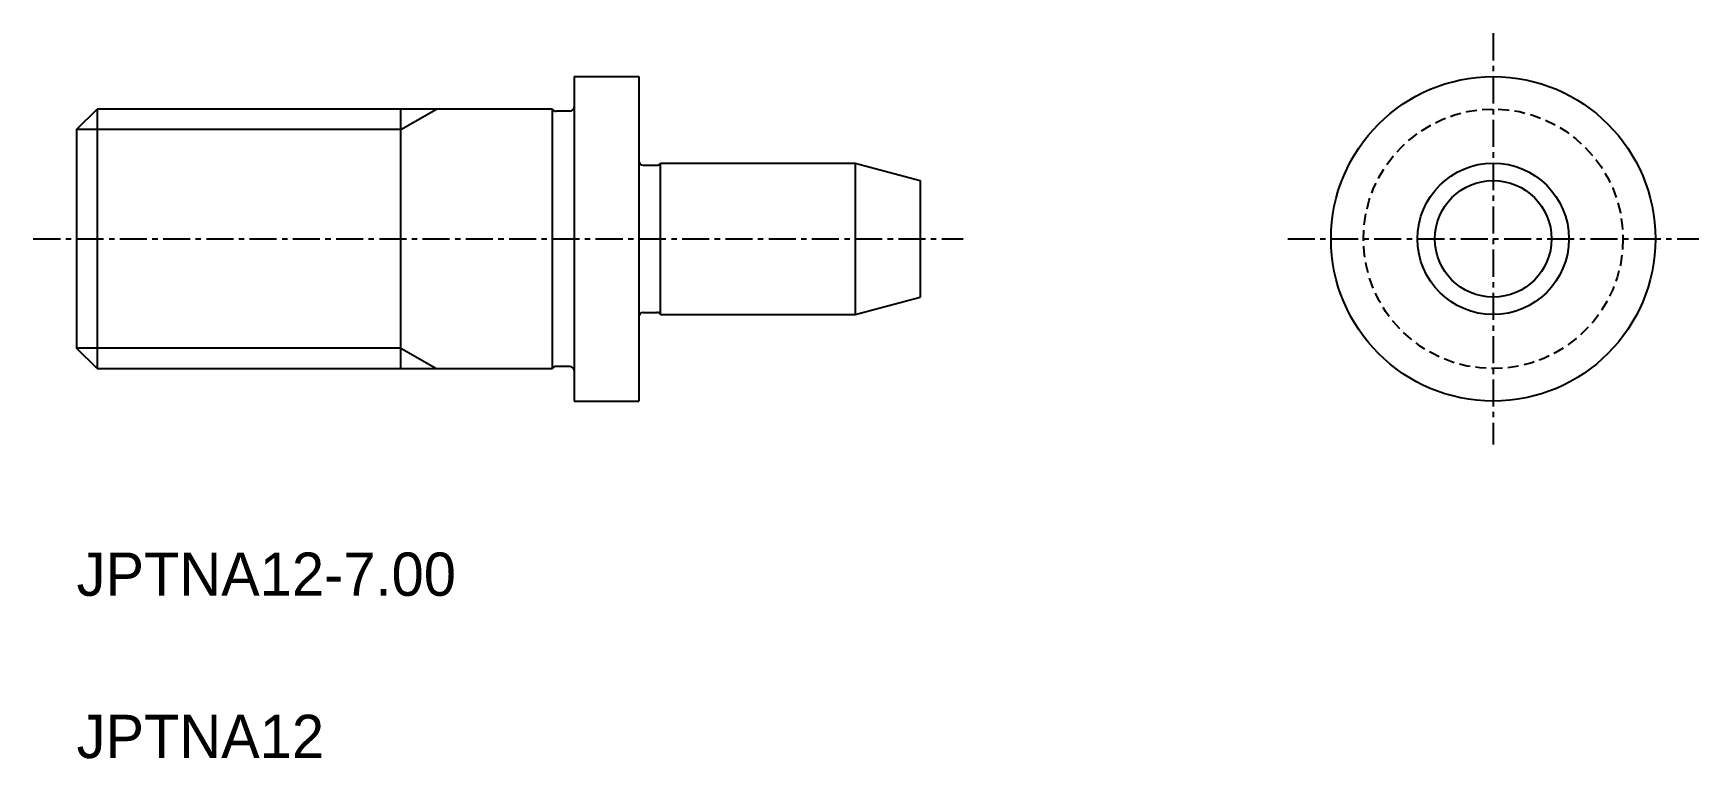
# Model space of a CAD drawing. Extents: x -1467.4 to -1390.4, y -604.6 to -571.1.
import ezdxf

# ---------------------------------------------------------------- set-up
doc = ezdxf.new("R2010")
doc.units = 0
doc.linetypes.add('CENTER', pattern=[2, 1.25, -0.25, 0.25, -0.25])
doc.linetypes.add('DASHED', pattern=[0.75, 0.5, -0.25])
doc.layers.get('0').update_dxf_attribs({"linetype": 'CONTINUOUS'})
doc.layers.add('CENTER', color=1, linetype='CENTER')

msp = doc.modelspace()

# ---------------------------------------------------------------- linework, layer by layer
at = {"color": 7, "linetype": 'CONTINUOUS'}
for p, q in [((-1442.435, -573.119), (-1442.435, -588.119)), ((-1442.435, -573.119), (-1439.435, -573.119)), ((-1439.435, -573.119), (-1439.435, -588.119)), ((-1465.435, -575.566), (-1464.488, -574.619)), ((-1464.488, -574.619), (-1464.488, -586.619)), ((-1443.435, -574.619), (-1464.488, -574.619)), ((-1450.435, -586.619), (-1450.435, -574.619)), ((-1443.435, -586.619), (-1443.435, -574.619)), ((-1442.635, -574.719), (-1443.262, -574.719)), ((-1465.435, -575.566), (-1465.435, -585.672)), ((-1439.235, -577.219), (-1438.608, -577.219)), ((-1438.435, -577.119), (-1429.435, -577.119)), ((-1438.435, -584.119), (-1438.435, -577.119)), ((-1429.435, -577.119), (-1429.435, -584.119)), ((-1429.435, -577.119), (-1426.435, -577.923)), ((-1426.435, -577.923), (-1426.435, -583.316)), ((-1429.435, -584.119), (-1426.435, -583.316)), ((-1439.235, -584.019), (-1438.608, -584.019)), ((-1438.435, -584.119), (-1429.435, -584.119)), ((-1464.488, -586.619), (-1465.435, -585.672)), ((-1464.488, -586.619), (-1443.435, -586.619)), ((-1442.635, -586.519), (-1443.262, -586.519)), ((-1442.435, -588.119), (-1439.435, -588.119))]:
    msp.add_line(p, q, dxfattribs=at)
at = {"color": 3}
for p, q in [((-1450.435, -575.566), (-1448.795, -574.619)), ((-1450.435, -575.566), (-1465.435, -575.566)), ((-1450.435, -585.672), (-1465.435, -585.672)), ((-1450.435, -585.672), (-1448.795, -586.619))]:
    msp.add_line(p, q, dxfattribs=at)
at = {"color": 7, "linetype": 'CONTINUOUS'}
for radius in [7.5, 3.5, 2.696]:
    msp.add_circle((-1399.935, -580.619), radius, dxfattribs=at)
at = {"color": 3, "linetype": 'DASHED'}
msp.add_circle((-1399.935, -580.619), 6, dxfattribs=at)
at = {"color": 7, "linetype": 'CONTINUOUS'}
for centre, start, end in [((-1443.262, -574.519), 210, 270), ((-1442.635, -574.519), 270, 0), ((-1439.235, -577.019), 180, 270), ((-1438.608, -577.019), 270, 329.99997), ((-1439.235, -584.219), 90, 180), ((-1438.608, -584.219), 30.00003, 90), ((-1443.262, -586.719), 90, 150), ((-1442.635, -586.719), 0, 90)]:
    msp.add_arc(centre, 0.2, start, end, dxfattribs=at)
at = {"layer": 'CENTER', "color": 1, "linetype": 'CENTER'}
for p, q in [((-1399.935, -571.119), (-1399.935, -590.119)), ((-1467.435, -580.619), (-1424.435, -580.619)), ((-1409.435, -580.619), (-1390.435, -580.619))]:
    msp.add_line(p, q, dxfattribs=at)

# ---------------------------------------------------------------- texts
at = {"color": 7, "linetype": 'CONTINUOUS'}
for s, p in [('JPTNA12-7.00', (-1465.435, -597.119)), ('JPTNA12', (-1465.435, -604.619))]:
    msp.add_text(s, height=2, dxfattribs=at).set_placement(p)

doc.saveas('drawing.dxf')
